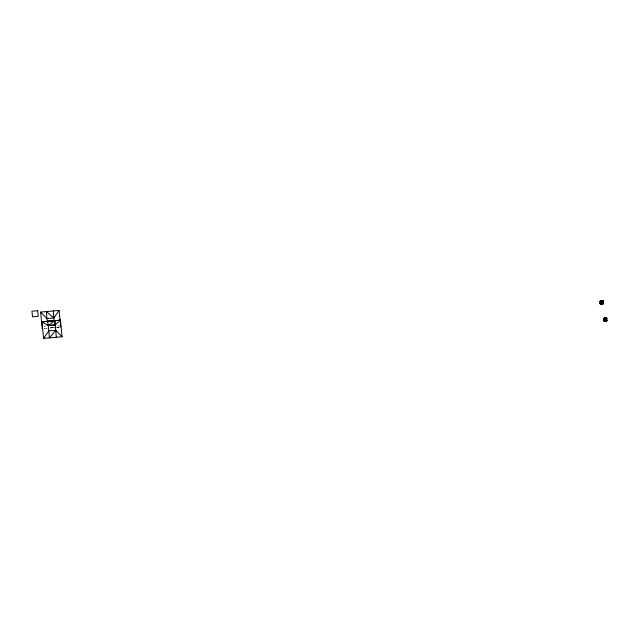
<?xml version="1.0" encoding="UTF-8"?>
<svg xmlns="http://www.w3.org/2000/svg" width="639" height="639" viewBox="0 0 639 639"><rect width="100%" height="100%" fill="white"/><g stroke="black" fill="none" stroke-linecap="round" stroke-linejoin="round"><path stroke-width="0.48" stroke-dasharray="3.19 2.4" d="M44.203 326.88L45.497 325.706M54.97 327.48L49.762 327.975L56.112 327.392M49.978 327.959L55.841 327.424M56.823 327.336L60.737 326.984L57.558 325.139M57.039 327.312L58.884 327.144M56.895 327.32L58.812 327.152M47.062 328.206L44.179 328.462L47.062 328.222"/><path stroke-width="0.96" d="M599.877 301.736L603.216 301.432L599.877 301.608L602.817 300.985L602.841 301.76L599.877 301.736L600.66 300.785L602.825 300.594L603.424 303.509L600.924 304.084L600.085 303.677L603.088 303.765L603.072 302.79L600.9 302.982L600.085 303.805L603.088 303.765M600.644 301.312C600.676 299.1 601.283 308.972 600.652 301.185M603.496 318.725L606.435 318.102L606.459 318.877L604.294 319.069L603.504 318.326L606.842 318.03L606.707 321.01L603.703 320.922L603.496 318.725L606.435 318.102L606.707 321.01L607.042 320.626L603.703 320.794L604.542 321.201L606.707 320.882L603.703 320.794M606.603 319.428L606.283 318.989M605.213 320.155C607.449 320.379 604.71 318.086 605.245 320.259M605.684 320.546C605.085 319.684 604.981 320.363 606.539 319.18M605.596 319.955L606.259 320.067L605.596 319.827M605.165 319.308C607.817 320.019 604.039 320.81 606.659 319.532M606.579 319.764L606.107 320.155M605.732 320.435L605.98 319.524M605.588 319.891L605.229 319.476L605.628 319.843M605.085 319.452L605.732 319.356M43.596 338.406L48.828 330.906L47.701 321.329L41.942 321.864L43.596 338.406L62.071 336.753L60.417 320.203L47.701 321.329L60.417 320.203L55.242 324.916L48.284 325.523L41.942 321.864L60.417 320.203M54.211 321.513L53.852 317.926L59.084 310.434L40.608 312.096L42.262 328.638M47.701 321.329L54.658 320.738L55.242 324.9L55.777 330.299L49.355 337.887L48.828 330.906L55.777 330.299L62.071 336.753M603.432 302.982L603.096 303.365C603.064 305.65 602.465 295.633 603.096 303.365L600.093 303.285M603.711 320.403L606.715 320.482L606.691 319.907L603.711 320.403L603.504 318.326L606.842 318.03M603.048 303.837L603.424 303.509L600.924 303.956M603.496 318.853L606.834 318.549M53.325 310.953L53.852 317.926L46.903 318.557L40.608 312.096M603.224 300.913L599.885 301.209L600.085 303.805M53.852 317.926L46.367 311.576L47.254 322.152M604.542 321.201L604.27 318.302L604.294 319.069M606.443 317.711L606.715 320.482M604.278 317.902L604.55 320.682M606.667 320.954L606.435 318.23M59.084 310.434L60.058 320.171M60.346 323.086L60.737 326.984M55.777 330.299L56.312 337.264M54.658 320.738L48.284 325.523L55.242 324.916L54.658 320.738M37.709 310.706L31.95 311.233L32.509 316.808L38.268 316.297L37.709 310.706"/></g></svg>
